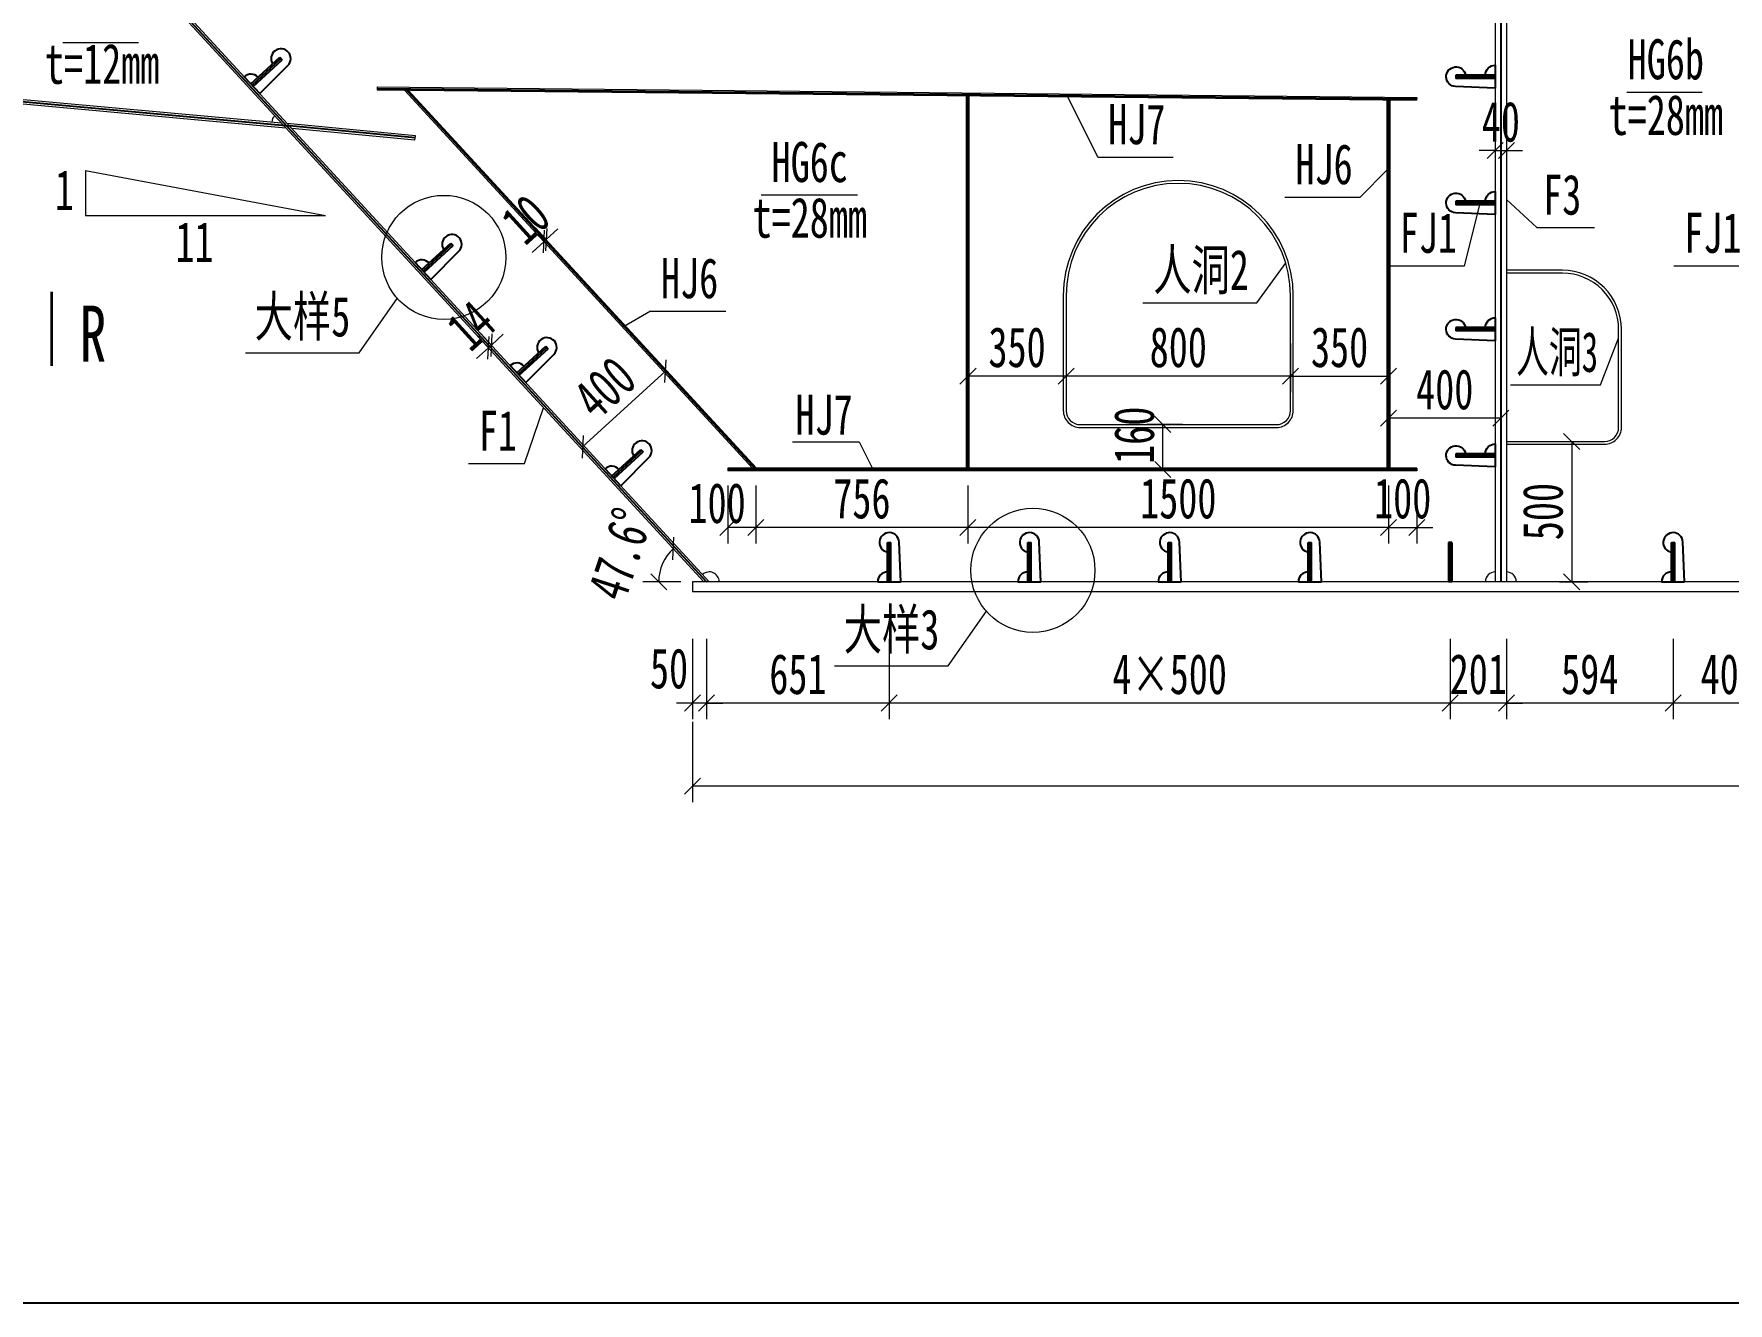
# Model space of a CAD drawing. Header units: millimetres. Extents: x -89049 to 410567, y -307459 to -100425.
# Drawn here: x 172677 to 178717, y -153251 to -148727 of the extents above; entities that cross this region are included whole.
import ezdxf
from ezdxf.enums import TextEntityAlignment as Align

# ---------------------------------------------------------------- set-up
doc = ezdxf.new("R2010")
doc.units = ezdxf.units.MM
doc.layers.get('Defpoints').update_dxf_attribs({"color": 8})
for name, color, linetype, lineweight in [('文字', 7, 'Continuous', 15), ('粗线', 3, 'Continuous', 35), ('细实线', 4, 'Continuous', 15), ('钢板粗线', 1, 'Continuous', 25), ('钢板细线', 6, 'Continuous', 15)]:
    doc.layers.add(name, color=color, linetype=linetype, lineweight=lineweight)
doc.styles.add('111', font='', dxfattribs={"width": 0.7})
doc.styles.add('BM_Dim', font='', dxfattribs={"width": 0.85})
doc.styles.get('111').set_extended_font_data('仿宋_GB2312')
doc.styles.get('BM_Dim').set_extended_font_data('仿宋_GB2312')
doc.dimstyles.new('200', dxfattribs={"dimscale": 0, "dimtxt": 2.5, "dimasz": 1, "dimexe": 1, "dimexo": 1, "dimgap": 0.6, "dimtad": 1, "dimdec": 0, "dimdsep": 46, "dimtxsty": '111', "dimblk": 'OBLIQUE', "dimcen": 0, "dimclrd": 4, "dimclre": 4, "dimclrt": 4, "dimadec": 1, "dimazin": 2, "dimtfac": 1, "dimtdec": 0, "dimtix": 1, "dimtmove": 2, "dimatfit": 3, "dimfxl": 4, "dimfxlon": 1, "dimtolj": 1, "dimlwd": -1, "dimlwe": -1, "dimarcsym": 0})

# ---------------------------------------------------------------- blocks, each defined once
blk = doc.blocks.new('_Oblique')
at = {"color": 0, "linetype": 'ByBlock', "lineweight": -2}
blk.add_line((-0.5, -0.5), (0.5, 0.5), dxfattribs=at)
blk = doc.blocks.new('*D3771')
at = {"layer": 'Defpoints', "color": 0, "transparency": 16777216}
for p in [(178521.1, -150679.9), (178921.5, -150679.9), (178521.1, -151112.2)]:
    blk.add_point(p, dxfattribs=at)
at = {"layer": '细实线', "color": 4, "transparency": 16777216}
for p, q in [((178521.1, -150883.6), (178521.1, -151169.4)), ((178921.5, -150883.6), (178921.5, -151169.4)), ((178921.5, -151112.2), (178521.1, -151112.2))]:
    blk.add_line(p, q, dxfattribs=at)
at = {"layer": '细实线', "color": 4, "transparency": 16777216, "xscale": 57.14285714285715, "yscale": 57.14285714285715, "zscale": 57.14285714285715, "rotation": 180}
blk.add_blockref('_Oblique', (178521.1, -151112.2), dxfattribs=at)
at = {"layer": '细实线', "color": 4, "transparency": 16777216, "xscale": 57.14285714285715, "yscale": 57.14285714285715, "zscale": 57.14285714285715}
blk.add_blockref('_Oblique', (178921.5, -151112.2), dxfattribs=at)
at = {"layer": '细实线', "color": 4, "transparency": 16777216, "insert": (178721.3, -151010), "char_height": 142.86, "attachment_point": 5, "style": '111'}
blk.add_mtext('\\A1;400', dxfattribs=at)
blk = doc.blocks.new('*D3772')
at = {"layer": 'Defpoints', "color": 0, "transparency": 16777216}
for p in [(175025.4, -150715.9), (183736.3, -150715.9), (175025.4, -151408.3)]:
    blk.add_point(p, dxfattribs=at)
at = {"layer": '细实线', "color": 4, "transparency": 16777216}
for p, q in [((175025.4, -151179.8), (175025.4, -151465.5)), ((183736.3, -151179.8), (183736.3, -151465.5)), ((183736.3, -151408.3), (175025.4, -151408.3))]:
    blk.add_line(p, q, dxfattribs=at)
at = {"layer": '细实线', "color": 4, "transparency": 16777216, "xscale": 57.14285714285715, "yscale": 57.14285714285715, "zscale": 57.14285714285715, "rotation": 180}
blk.add_blockref('_Oblique', (175025.4, -151408.3), dxfattribs=at)
at = {"layer": '细实线', "color": 4, "transparency": 16777216, "xscale": 57.14285714285715, "yscale": 57.14285714285715, "zscale": 57.14285714285715}
blk.add_blockref('_Oblique', (183736.3, -151408.3), dxfattribs=at)
at = {"layer": '细实线', "color": 4, "transparency": 16777216, "insert": (179380.9, -151306.1), "char_height": 142.86, "attachment_point": 5, "style": '111'}
blk.add_mtext('\\A1;8711', dxfattribs=at)
blk = doc.blocks.new('*D3773')
at = {"layer": 'Defpoints', "color": 0, "transparency": 16777216}
for p in [(175150.8, -150279.9), (175250.8, -150279.9), (175150.8, -150486.2)]:
    blk.add_point(p, dxfattribs=at)
at = {"layer": '细实线', "color": 4, "transparency": 16777216}
for p, q in [((175150.8, -150337), (175150.8, -150543.3)), ((175250.8, -150337), (175250.8, -150543.3)), ((175250.8, -150486.2), (175150.8, -150486.2))]:
    blk.add_line(p, q, dxfattribs=at)
at = {"layer": '细实线', "color": 4, "transparency": 16777216, "xscale": 57.14285714285715, "yscale": 57.14285714285715, "zscale": 57.14285714285715, "rotation": 180}
blk.add_blockref('_Oblique', (175150.8, -150486.2), dxfattribs=at)
at = {"layer": '细实线', "color": 4, "transparency": 16777216, "xscale": 57.14285714285715, "yscale": 57.14285714285715, "zscale": 57.14285714285715}
blk.add_blockref('_Oblique', (175250.8, -150486.2), dxfattribs=at)
at = {"layer": '细实线', "color": 4, "transparency": 16777216, "insert": (175112.7, -150400.4), "char_height": 142.86, "attachment_point": 5, "style": '111'}
blk.add_mtext('\\A1;100', dxfattribs=at)
blk = doc.blocks.new('*D3775')
at = {"layer": 'Defpoints', "color": 0, "transparency": 16777216}
for p in [(177927, -150679.9), (178521.1, -150679.9), (177927, -151112.2)]:
    blk.add_point(p, dxfattribs=at)
at = {"layer": '细实线', "color": 4, "transparency": 16777216}
for p, q in [((177927, -150883.6), (177927, -151169.4)), ((178521.1, -150883.6), (178521.1, -151169.4)), ((178521.1, -151112.2), (177927, -151112.2))]:
    blk.add_line(p, q, dxfattribs=at)
at = {"layer": '细实线', "color": 4, "transparency": 16777216, "xscale": 57.14285714285715, "yscale": 57.14285714285715, "zscale": 57.14285714285715, "rotation": 180}
blk.add_blockref('_Oblique', (177927, -151112.2), dxfattribs=at)
at = {"layer": '细实线', "color": 4, "transparency": 16777216, "xscale": 57.14285714285715, "yscale": 57.14285714285715, "zscale": 57.14285714285715}
blk.add_blockref('_Oblique', (178521.1, -151112.2), dxfattribs=at)
at = {"layer": '细实线', "color": 4, "transparency": 16777216, "insert": (178224, -151010), "char_height": 142.86, "attachment_point": 5, "style": '111'}
blk.add_mtext('\\A1;594', dxfattribs=at)
blk = doc.blocks.new('14-160加劲 有过焊孔')
at = {"layer": 'Defpoints'}
blk.add_line((38609.4, 31489.3), (38609.4, 31629.3), dxfattribs=at)
at = {"layer": '钢板粗线', "color": 7}
for p, q in [((38603.4, 31489.3), (38603.4, 31629.3)), ((38603.4, 31629.3), (38615.4, 31629.3)), ((38615.4, 31489.3), (38615.4, 31629.3)), ((38650.4, 31489.3), (38644.3, 31630.8)), ((38568.4, 31489.3), (38650.4, 31489.3))]:
    blk.add_line(p, q, dxfattribs=at)
for centre, start, end in [((38609.4, 31629.3), 2.44105, 260.12911), ((38603.4, 31489.3), 90, 180)]:
    blk.add_arc(centre, 35, start, end, dxfattribs=at)
blk = doc.blocks.new('*D3777')
at = {"layer": 'Defpoints', "color": 0, "transparency": 16777216}
for p in [(174308, -149836.3), (174308.5, -149857.6), (174318.8, -149848.2)]:
    blk.add_point(p, dxfattribs=at)
at = {"layer": '细实线', "color": 4, "transparency": 16777216}
for p, q in [((174297.6, -149845.7), (174259.2, -149803.4)), ((174308, -149836.3), (174269.5, -149794)), ((174308, -149836.3), (174350.2, -149797.8)), ((174297.6, -149845.7), (174255.4, -149884.1)), ((174297.6, -149845.7), (174308, -149836.3))]:
    blk.add_line(p, q, dxfattribs=at)
at = {"layer": '细实线', "color": 4, "transparency": 16777216, "xscale": 57.14285714285715, "yscale": 57.14285714285715, "zscale": 57.14285714285715}
for p, rotation in [((174308, -149836.3), 222.3094118037974), ((174297.6, -149845.7), 42.30941180379739)]:
    blk.add_blockref('_Oblique', p, dxfattribs=dict(at, rotation=rotation))
at = {"layer": '细实线', "color": 4, "transparency": 16777216, "insert": (174235, -149766.5), "char_height": 142.86, "attachment_point": 5, "rotation": 42.30941, "style": '111'}
blk.add_mtext('\\A1;14', dxfattribs=at)
blk = doc.blocks.new('*D3778')
at = {"layer": 'Defpoints', "color": 0, "transparency": 16777216}
for p in [(174503.2, -149460.6), (174513.8, -149487.1), (174521.2, -149480.4)]:
    blk.add_point(p, dxfattribs=at)
at = {"layer": '细实线', "color": 4, "transparency": 16777216}
for p, q in [((174495.8, -149467.4), (174457.3, -149425.1)), ((174503.2, -149460.6), (174464.7, -149418.4)), ((174503.2, -149460.6), (174545.4, -149422.2)), ((174495.8, -149467.4), (174453.5, -149505.8)), ((174495.8, -149467.4), (174503.2, -149460.6))]:
    blk.add_line(p, q, dxfattribs=at)
at = {"layer": '细实线', "color": 4, "transparency": 16777216, "xscale": 57.14285714285715, "yscale": 57.14285714285715, "zscale": 57.14285714285715}
for p, rotation in [((174495.8, -149467.4), 42.31909851144874), ((174503.2, -149460.6), 222.3190985114487)]:
    blk.add_blockref('_Oblique', p, dxfattribs=dict(at, rotation=rotation))
at = {"layer": '细实线', "color": 4, "transparency": 16777216, "insert": (174430.6, -149388.4), "char_height": 142.86, "attachment_point": 5, "rotation": 42.3191, "style": '111'}
blk.add_mtext('\\A1;10', dxfattribs=at)
blk = doc.blocks.new('*D3779')
at = {"layer": 'Defpoints', "color": 0, "transparency": 16777216}
for p in [(174928.7, -149929.9), (174969.6, -149974.8), (174673.9, -150244)]:
    blk.add_point(p, dxfattribs=at)
at = {"layer": '细实线', "color": 4, "transparency": 16777216}
for p, q in [((174931.1, -149932.6), (174890.2, -149887.6)), ((174633, -150199.1), (174928.7, -149929.9)), ((174635.5, -150201.8), (174594.6, -150156.9))]:
    blk.add_line(p, q, dxfattribs=at)
at = {"layer": '细实线', "color": 4, "transparency": 16777216, "xscale": 57.14285714285715, "yscale": 57.14285714285715, "zscale": 57.14285714285715}
for p, rotation in [((174928.7, -149929.9), 42.31909851126608), ((174633, -150199.1), 222.319098511266)]:
    blk.add_blockref('_Oblique', p, dxfattribs=dict(at, rotation=rotation))
at = {"layer": '细实线', "color": 4, "transparency": 16777216, "insert": (174712, -149988.9), "char_height": 142.86, "attachment_point": 5, "rotation": 42.3191, "style": '111'}
blk.add_mtext('\\A1;400', dxfattribs=at)
blk = doc.blocks.new('*D3780')
at = {"layer": 'Defpoints', "color": 0, "transparency": 16777216}
for p in [(176007, -150279.9), (177507, -150279.9), (176007, -150486.2)]:
    blk.add_point(p, dxfattribs=at)
at = {"layer": '细实线', "color": 4, "transparency": 16777216}
for p, q in [((176007, -150337), (176007, -150543.3)), ((177507, -150337), (177507, -150543.3)), ((177507, -150486.2), (176007, -150486.2))]:
    blk.add_line(p, q, dxfattribs=at)
at = {"layer": '细实线', "color": 4, "transparency": 16777216, "xscale": 57.14285714285715, "yscale": 57.14285714285715, "zscale": 57.14285714285715, "rotation": 180}
blk.add_blockref('_Oblique', (176007, -150486.2), dxfattribs=at)
at = {"layer": '细实线', "color": 4, "transparency": 16777216, "xscale": 57.14285714285715, "yscale": 57.14285714285715, "zscale": 57.14285714285715}
blk.add_blockref('_Oblique', (177507, -150486.2), dxfattribs=at)
at = {"layer": '细实线', "color": 4, "transparency": 16777216, "insert": (176757, -150383.9), "char_height": 142.86, "attachment_point": 5, "style": '111'}
blk.add_mtext('\\A1;1500', dxfattribs=at)
blk = doc.blocks.new('*D3781')
at = {"layer": 'Defpoints', "color": 0, "transparency": 16777216}
for p in [(177507, -150279.9), (177607, -150279.9), (177607, -150486.2)]:
    blk.add_point(p, dxfattribs=at)
at = {"layer": '细实线', "color": 4, "transparency": 16777216}
for p, q in [((177507, -150337), (177507, -150543.3)), ((177607, -150337), (177607, -150543.3)), ((177507, -150486.2), (177449.9, -150486.2)), ((177507, -150486.2), (177607, -150486.2)), ((177607, -150486.2), (177664.1, -150486.2))]:
    blk.add_line(p, q, dxfattribs=at)
at = {"layer": '细实线', "color": 4, "transparency": 16777216, "xscale": 57.14285714285715, "yscale": 57.14285714285715, "zscale": 57.14285714285715}
blk.add_blockref('_Oblique', (177507, -150486.2), dxfattribs=at)
at = {"layer": '细实线', "color": 4, "transparency": 16777216, "xscale": 57.14285714285715, "yscale": 57.14285714285715, "zscale": 57.14285714285715, "rotation": 180}
blk.add_blockref('_Oblique', (177607, -150486.2), dxfattribs=at)
at = {"layer": '细实线', "color": 4, "transparency": 16777216, "insert": (177557, -150383.9), "char_height": 142.86, "attachment_point": 5, "style": '111'}
blk.add_mtext('\\A1;100', dxfattribs=at)
blk = doc.blocks.new('*D3782')
at = {"layer": 'Defpoints', "color": 0, "transparency": 16777216}
for p in [(177157.1, -149779.2), (177507, -149771.3), (177507, -149946.8)]:
    blk.add_point(p, dxfattribs=at)
at = {"layer": '细实线', "color": 4, "transparency": 16777216}
for p, q in [((177157.1, -149836.4), (177157.1, -150004)), ((177507, -149828.4), (177507, -150004)), ((177157.1, -149946.8), (177507, -149946.8))]:
    blk.add_line(p, q, dxfattribs=at)
at = {"layer": '细实线', "color": 4, "transparency": 16777216, "xscale": 57.14285714285715, "yscale": 57.14285714285715, "zscale": 57.14285714285715, "rotation": 180}
blk.add_blockref('_Oblique', (177157.1, -149946.8), dxfattribs=at)
at = {"layer": '细实线', "color": 4, "transparency": 16777216, "xscale": 57.14285714285715, "yscale": 57.14285714285715, "zscale": 57.14285714285715}
blk.add_blockref('_Oblique', (177507, -149946.8), dxfattribs=at)
at = {"layer": '细实线', "color": 4, "transparency": 16777216, "insert": (177332.1, -149844.6), "char_height": 142.86, "attachment_point": 5, "style": '111'}
blk.add_mtext('\\A1;350', dxfattribs=at)
blk = doc.blocks.new('*D3783')
at = {"layer": 'Defpoints', "color": 0, "transparency": 16777216}
for p in [(176357.1, -149779.4), (177157.1, -149773.1), (176357.1, -149946.8)]:
    blk.add_point(p, dxfattribs=at)
at = {"layer": '细实线', "color": 4, "transparency": 16777216}
for p, q in [((176357.1, -149836.6), (176357.1, -150004)), ((177157.1, -149830.3), (177157.1, -150004)), ((177157.1, -149946.8), (176357.1, -149946.8))]:
    blk.add_line(p, q, dxfattribs=at)
at = {"layer": '细实线', "color": 4, "transparency": 16777216, "xscale": 57.14285714285715, "yscale": 57.14285714285715, "zscale": 57.14285714285715, "rotation": 180}
blk.add_blockref('_Oblique', (176357.1, -149946.8), dxfattribs=at)
at = {"layer": '细实线', "color": 4, "transparency": 16777216, "xscale": 57.14285714285715, "yscale": 57.14285714285715, "zscale": 57.14285714285715}
blk.add_blockref('_Oblique', (177157.1, -149946.8), dxfattribs=at)
at = {"layer": '细实线', "color": 4, "transparency": 16777216, "insert": (176757.1, -149844.6), "char_height": 142.86, "attachment_point": 5, "style": '111'}
blk.add_mtext('\\A1;800', dxfattribs=at)
blk = doc.blocks.new('*D3824')
at = {"layer": 'Defpoints', "color": 0, "transparency": 16777216}
for p in [(175025.4, -150679.9), (175075.4, -150679.9), (175025.4, -151112.2)]:
    blk.add_point(p, dxfattribs=at)
at = {"layer": '细实线', "color": 4, "transparency": 16777216}
for p, q in [((175025.4, -150883.6), (175025.4, -151169.4)), ((175075.4, -150883.6), (175075.4, -151169.4)), ((175025.4, -151112.2), (174968.3, -151112.2)), ((175075.4, -151112.2), (175025.4, -151112.2)), ((175075.4, -151112.2), (175132.6, -151112.2))]:
    blk.add_line(p, q, dxfattribs=at)
at = {"layer": '细实线', "color": 4, "transparency": 16777216, "xscale": 57.14285714285715, "yscale": 57.14285714285715, "zscale": 57.14285714285715}
blk.add_blockref('_Oblique', (175025.4, -151112.2), dxfattribs=at)
at = {"layer": '细实线', "color": 4, "transparency": 16777216, "xscale": 57.14285714285715, "yscale": 57.14285714285715, "zscale": 57.14285714285715, "rotation": 180}
blk.add_blockref('_Oblique', (175075.4, -151112.2), dxfattribs=at)
at = {"layer": '细实线', "color": 4, "transparency": 16777216, "insert": (174941.4, -150989.8), "char_height": 142.86, "attachment_point": 5, "style": '111'}
blk.add_mtext('\\A1;50', dxfattribs=at)
blk = doc.blocks.new('*D3826')
at = {"layer": 'Defpoints', "color": 0, "transparency": 16777216}
for p in [(176702.4, -150119.9), (176829.3, -150119.9), (176829.3, -150279.9)]:
    blk.add_point(p, dxfattribs=at)
at = {"layer": '细实线', "color": 4, "transparency": 16777216}
for p, q in [((176772.1, -150119.9), (176645.2, -150119.9)), ((176702.4, -150279.9), (176702.4, -150119.9)), ((176772.1, -150279.9), (176645.2, -150279.9))]:
    blk.add_line(p, q, dxfattribs=at)
at = {"layer": '细实线', "color": 4, "transparency": 16777216, "xscale": 57.14285714285715, "yscale": 57.14285714285715, "zscale": 57.14285714285715}
for p, rotation in [((176702.4, -150119.9), 90), ((176702.4, -150279.9), 270)]:
    blk.add_blockref('_Oblique', p, dxfattribs=dict(at, rotation=rotation))
at = {"layer": '细实线', "color": 4, "transparency": 16777216, "insert": (176600.2, -150157.9), "char_height": 142.86, "attachment_point": 5, "rotation": 90, "style": '111'}
blk.add_mtext('\\A1;160', dxfattribs=at)
blk = doc.blocks.new('*D3827')
at = {"layer": 'Defpoints', "color": 0, "transparency": 16777216}
for p in [(173025.2, -148448.1), (174907.2, -150651.9), (175040.4, -150679.9), (175065.9, -150679.9), (182153.8, -150679.9)]:
    blk.add_point(p, dxfattribs=at)
at = {"layer": '细实线', "color": 4, "transparency": 16777216}
blk.add_line((174983.3, -150679.9), (174847.6, -150679.9), dxfattribs=at)
blk.add_arc((175065.9, -150679.9), 161.2, 132.4401, 180, dxfattribs=at)
at = {"layer": '细实线', "color": 4, "transparency": 16777216, "xscale": 57.14285714285715, "yscale": 57.14285714285715, "zscale": 57.14285714285715}
for p, rotation in [((174957.1, -150560.9), 42.44010108692002), ((174904.7, -150679.9), 270)]:
    blk.add_blockref('_Oblique', p, dxfattribs=dict(at, rotation=rotation))
at = {"layer": '细实线', "color": 4, "transparency": 16777216, "insert": (174767.3, -150581.6), "char_height": 142.857, "attachment_point": 5, "rotation": 71.77432, "style": '111'}
blk.add_mtext('\\A1;47.6%%d', dxfattribs=at)
blk = doc.blocks.new('*D3832')
at = {"layer": 'Defpoints', "color": 0, "transparency": 16777216}
for p in [(177507, -149838.5), (177907, -149858.1), (177507, -150097.3)]:
    blk.add_point(p, dxfattribs=at)
at = {"layer": '细实线', "color": 4, "transparency": 16777216}
for p, q in [((177507, -149895.6), (177507, -150154.4)), ((177907, -149915.2), (177907, -150154.4)), ((177907, -150097.3), (177507, -150097.3))]:
    blk.add_line(p, q, dxfattribs=at)
at = {"layer": '细实线', "color": 4, "transparency": 16777216, "xscale": 57.14285714285715, "yscale": 57.14285714285715, "zscale": 57.14285714285715, "rotation": 180}
blk.add_blockref('_Oblique', (177507, -150097.3), dxfattribs=at)
at = {"layer": '细实线', "color": 4, "transparency": 16777216, "xscale": 57.14285714285715, "yscale": 57.14285714285715, "zscale": 57.14285714285715}
blk.add_blockref('_Oblique', (177907, -150097.3), dxfattribs=at)
at = {"layer": '细实线', "color": 4, "transparency": 16777216, "insert": (177707, -149995), "char_height": 142.86, "attachment_point": 5, "style": '111'}
blk.add_mtext('\\A1;400', dxfattribs=at)
blk = doc.blocks.new('*D3833')
at = {"layer": 'Defpoints', "color": 0, "transparency": 16777216}
for p in [(177887, -149088.7), (177927, -149095.6), (177927, -149143.2)]:
    blk.add_point(p, dxfattribs=at)
at = {"layer": '细实线', "color": 4, "transparency": 16777216}
for p, q in [((177887, -149143.2), (177829.9, -149143.2)), ((177887, -149143.2), (177887, -149200.3)), ((177887, -149143.2), (177927, -149143.2)), ((177927, -149143.2), (177927, -149200.3)), ((177927, -149143.2), (177984.1, -149143.2))]:
    blk.add_line(p, q, dxfattribs=at)
at = {"layer": '细实线', "color": 4, "transparency": 16777216, "xscale": 57.14285714285715, "yscale": 57.14285714285715, "zscale": 57.14285714285715}
blk.add_blockref('_Oblique', (177887, -149143.2), dxfattribs=at)
at = {"layer": '细实线', "color": 4, "transparency": 16777216, "xscale": 57.14285714285715, "yscale": 57.14285714285715, "zscale": 57.14285714285715, "rotation": 180}
blk.add_blockref('_Oblique', (177927, -149143.2), dxfattribs=at)
at = {"layer": '细实线', "color": 4, "transparency": 16777216, "insert": (177907, -149040.9), "char_height": 142.86, "attachment_point": 5, "style": '111'}
blk.add_mtext('\\A1;40', dxfattribs=at)
blk = doc.blocks.new('*D3834')
at = {"layer": 'Defpoints', "color": 0, "transparency": 16777216}
for p in [(178059.3, -150179.9), (178059.3, -150679.9), (178159.6, -150679.9)]:
    blk.add_point(p, dxfattribs=at)
at = {"layer": '细实线', "color": 4, "transparency": 16777216}
for p, q in [((178116.5, -150179.9), (178216.8, -150179.9)), ((178159.6, -150179.9), (178159.6, -150679.9)), ((178116.5, -150679.9), (178216.8, -150679.9))]:
    blk.add_line(p, q, dxfattribs=at)
at = {"layer": '细实线', "color": 4, "transparency": 16777216, "xscale": 57.14285714285715, "yscale": 57.14285714285715, "zscale": 57.14285714285715}
for p, rotation in [((178159.6, -150179.9), 90), ((178159.6, -150679.9), 270)]:
    blk.add_blockref('_Oblique', p, dxfattribs=dict(at, rotation=rotation))
at = {"layer": '细实线', "color": 4, "transparency": 16777216, "insert": (178057.4, -150429.9), "char_height": 142.86, "attachment_point": 5, "rotation": 90, "style": '111'}
blk.add_mtext('\\A1;500', dxfattribs=at)
blk = doc.blocks.new('*D3835')
at = {"layer": 'Defpoints', "color": 0, "transparency": 16777216}
for p in [(175250.8, -150279.9), (176007, -150279.9), (175250.8, -150486.2)]:
    blk.add_point(p, dxfattribs=at)
at = {"layer": '细实线', "color": 4, "transparency": 16777216}
for p, q in [((175250.8, -150337), (175250.8, -150543.3)), ((176007, -150337), (176007, -150543.3)), ((176007, -150486.2), (175250.8, -150486.2))]:
    blk.add_line(p, q, dxfattribs=at)
at = {"layer": '细实线', "color": 4, "transparency": 16777216, "xscale": 57.14285714285715, "yscale": 57.14285714285715, "zscale": 57.14285714285715, "rotation": 180}
blk.add_blockref('_Oblique', (175250.8, -150486.2), dxfattribs=at)
at = {"layer": '细实线', "color": 4, "transparency": 16777216, "xscale": 57.14285714285715, "yscale": 57.14285714285715, "zscale": 57.14285714285715}
blk.add_blockref('_Oblique', (176007, -150486.2), dxfattribs=at)
at = {"layer": '细实线', "color": 4, "transparency": 16777216, "insert": (175628.9, -150383.9), "char_height": 142.86, "attachment_point": 5, "style": '111'}
blk.add_mtext('\\A1;756', dxfattribs=at)
blk = doc.blocks.new('*D3836')
at = {"layer": 'Defpoints', "color": 0, "transparency": 16777216}
for p in [(176007.3, -149771.3), (176357.1, -149779.2), (176007.3, -149946.8)]:
    blk.add_point(p, dxfattribs=at)
at = {"layer": '细实线', "color": 4, "transparency": 16777216}
for p, q in [((176007.3, -149828.4), (176007.3, -150004)), ((176357.1, -149836.4), (176357.1, -150004)), ((176357.1, -149946.8), (176007.3, -149946.8))]:
    blk.add_line(p, q, dxfattribs=at)
at = {"layer": '细实线', "color": 4, "transparency": 16777216, "xscale": 57.14285714285715, "yscale": 57.14285714285715, "zscale": 57.14285714285715, "rotation": 180}
blk.add_blockref('_Oblique', (176007.3, -149946.8), dxfattribs=at)
at = {"layer": '细实线', "color": 4, "transparency": 16777216, "xscale": 57.14285714285715, "yscale": 57.14285714285715, "zscale": 57.14285714285715}
blk.add_blockref('_Oblique', (176357.1, -149946.8), dxfattribs=at)
at = {"layer": '细实线', "color": 4, "transparency": 16777216, "insert": (176182.2, -149844.6), "char_height": 142.86, "attachment_point": 5, "style": '111'}
blk.add_mtext('\\A1;350', dxfattribs=at)
blk = doc.blocks.new('12-140加劲 有过焊孔')
at = {"layer": 'Defpoints'}
blk.add_line((0, 0), (0, 140), dxfattribs=at)
at = {"layer": '钢板粗线', "color": 7}
for p, q in [((-6, 0), (-6, 140)), ((-6, 140), (6, 140)), ((6, 0), (6, 140)), ((41, 0), (35, 141.5)), ((-41, 0), (41, 0))]:
    blk.add_line(p, q, dxfattribs=at)
for centre, start, end in [((0, 140), 2.44105, 260.12911), ((-6, 0), 90, 180)]:
    blk.add_arc(centre, 35, start, end, dxfattribs=at)
blk = doc.blocks.new('*D3847')
at = {"layer": 'Defpoints', "color": 0, "transparency": 16777216}
for p in [(175726.4, -150679.9), (177726.4, -150699.6), (175726.4, -151112.2)]:
    blk.add_point(p, dxfattribs=at)
at = {"layer": '细实线', "color": 4, "transparency": 16777216}
for p, q in [((175726.4, -150883.6), (175726.4, -151169.4)), ((177726.4, -150883.6), (177726.4, -151169.4)), ((177726.4, -151112.2), (175726.4, -151112.2))]:
    blk.add_line(p, q, dxfattribs=at)
at = {"layer": '细实线', "color": 4, "transparency": 16777216, "xscale": 57.14285714285715, "yscale": 57.14285714285715, "zscale": 57.14285714285715, "rotation": 180}
blk.add_blockref('_Oblique', (175726.4, -151112.2), dxfattribs=at)
at = {"layer": '细实线', "color": 4, "transparency": 16777216, "xscale": 57.14285714285715, "yscale": 57.14285714285715, "zscale": 57.14285714285715}
blk.add_blockref('_Oblique', (177726.4, -151112.2), dxfattribs=at)
at = {"layer": '细实线', "color": 4, "transparency": 16777216, "insert": (176726.4, -151010), "char_height": 142.857, "attachment_point": 5, "style": '111'}
blk.add_mtext('\\A1;\\f仿宋_GB2312|b0|i0|c134|p49;4×500', dxfattribs=at)
blk = doc.blocks.new('*D3848')
at = {"layer": 'Defpoints', "color": 0, "transparency": 16777216}
for p in [(177726.4, -150699.6), (177927, -150679.9), (177726.4, -151112.2)]:
    blk.add_point(p, dxfattribs=at)
at = {"layer": '细实线', "color": 4, "transparency": 16777216}
for p, q in [((177726.4, -150883.6), (177726.4, -151169.4)), ((177927, -150883.6), (177927, -151169.4)), ((177726.4, -151112.2), (177669.2, -151112.2)), ((177927, -151112.2), (177726.4, -151112.2)), ((177927, -151112.2), (177984.1, -151112.2))]:
    blk.add_line(p, q, dxfattribs=at)
at = {"layer": '细实线', "color": 4, "transparency": 16777216, "xscale": 57.14285714285715, "yscale": 57.14285714285715, "zscale": 57.14285714285715}
blk.add_blockref('_Oblique', (177726.4, -151112.2), dxfattribs=at)
at = {"layer": '细实线', "color": 4, "transparency": 16777216, "xscale": 57.14285714285715, "yscale": 57.14285714285715, "zscale": 57.14285714285715, "rotation": 180}
blk.add_blockref('_Oblique', (177927, -151112.2), dxfattribs=at)
at = {"layer": '细实线', "color": 4, "transparency": 16777216, "insert": (177826.7, -151010), "char_height": 142.86, "attachment_point": 5, "style": '111'}
blk.add_mtext('\\A1;201', dxfattribs=at)
blk = doc.blocks.new('*D3849')
at = {"layer": 'Defpoints', "color": 0, "transparency": 16777216}
for p in [(175075.4, -150679.9), (175726.4, -150687.6), (175075.4, -151112.2)]:
    blk.add_point(p, dxfattribs=at)
at = {"layer": '细实线', "color": 4, "transparency": 16777216}
for p, q in [((175075.4, -150883.6), (175075.4, -151169.4)), ((175726.4, -150883.6), (175726.4, -151169.4)), ((175726.4, -151112.2), (175075.4, -151112.2))]:
    blk.add_line(p, q, dxfattribs=at)
at = {"layer": '细实线', "color": 4, "transparency": 16777216, "xscale": 57.14285714285715, "yscale": 57.14285714285715, "zscale": 57.14285714285715, "rotation": 180}
blk.add_blockref('_Oblique', (175075.4, -151112.2), dxfattribs=at)
at = {"layer": '细实线', "color": 4, "transparency": 16777216, "xscale": 57.14285714285715, "yscale": 57.14285714285715, "zscale": 57.14285714285715}
blk.add_blockref('_Oblique', (175726.4, -151112.2), dxfattribs=at)
at = {"layer": '细实线', "color": 4, "transparency": 16777216, "insert": (175400.9, -151010), "char_height": 142.86, "attachment_point": 5, "style": '111'}
blk.add_mtext('\\A1;651', dxfattribs=at)
blk = doc.blocks.new('12-140加劲 无过焊孔')
at = {"layer": 'Defpoints'}
blk.add_line((38946.6, 32076.7), (38946.6, 32216.7), dxfattribs=at)
at = {"layer": '钢板粗线', "color": 7}
for p, q in [((38940.6, 32076.7), (38940.6, 32216.7)), ((38940.6, 32216.7), (38952.6, 32216.7)), ((38952.6, 32076.7), (38952.6, 32216.7)), ((38940.6, 32076.7), (38952.6, 32076.7))]:
    blk.add_line(p, q, dxfattribs=at)

msp = doc.modelspace()

# ---------------------------------------------------------------- linework, layer by layer
at = {"layer": 'Defpoints'}
for p, q in [((172990.2, -148416.1), (175075.4, -150679.9)), ((170910.2, -148811.3), (173588.4, -149055.2)), ((174000.2, -148922.2), (175250.8, -150279.9)), ((174036.4, -149098.1), (173588.4, -149055.2))]:
    msp.add_line(p, q, dxfattribs=at)
at = {"layer": 'Defpoints', "color": 8}
for p, q in [((177907, -148481.2), (177907, -150679.9)), ((176007, -150279.9), (176007, -148942.2)), ((177507, -150279.9), (177507, -148957.3)), ((177607, -150279.9), (175150.8, -150279.9))]:
    msp.add_line(p, q, dxfattribs=at)
at = {"layer": 'Defpoints'}
msp.add_lwpolyline([(168566.6, -138634.1), (190566.6, -138634.1), (190566.6, -153251.3), (168566.6, -153251.3)], close=True, dxfattribs=at)
at = {"layer": 'Defpoints', "color": 8, "elevation": 0}
msp.add_lwpolyline([(173900.2, -148921.2), (177607, -148958.3)], dxfattribs=at)
at = {"layer": '粗线'}
msp.add_line((172740.8, -149910), (172740.8, -149646.7), dxfattribs=at)
at = {"layer": '细实线'}
for p, q in [((172780.6, -148758.2), (173049.3, -148758.2)), ((176469.8, -149166.3), (176363.6, -148950.9)), ((178355.8, -148934.8), (178624.5, -148934.8)), ((176469.8, -149166.3), (176738.5, -149166.3)), ((172860.7, -149214), (173716.2, -149374)), ((172860.7, -149214), (172860.7, -149374)), ((177405.9, -149308.8), (177502, -149212.2)), ((175270, -149301.1), (175612.8, -149301.1)), ((177137.2, -149308.8), (177405.9, -149308.8)), ((178035.4, -149417.4), (177927, -149317.8)), ((172860.7, -149374), (173716.2, -149374)), ((177777.7, -149553.5), (177832, -149335.9)), ((178035.4, -149417.4), (178241.4, -149417.4)), ((177036.7, -149685.6), (177141.1, -149541.9)), ((177509, -149553.5), (177777.7, -149553.5)), ((178523.5, -149553.5), (178792.3, -149553.5)), ((173836.6, -149864.1), (173972.5, -149670)), ((174875.2, -149715.1), (174781.1, -149770)), ((174875.2, -149715.1), (175143.9, -149715.1)), ((176630.7, -149685.6), (177036.7, -149685.6)), ((173431.1, -149864.1), (173836.6, -149864.1)), ((178262.8, -149978.1), (178327, -149811.9)), ((177941.7, -149978.1), (178262.8, -149978.1)), ((174425.7, -150258.8), (174494.1, -150060.6)), ((175381.8, -150180.8), (175619.7, -150180.8)), ((175619.7, -150180.8), (175667.7, -150278.4)), ((174226.2, -150258.8), (174425.7, -150258.8)), ((175936.9, -150979.5), (176072.7, -150785.4)), ((175531.4, -150979.5), (175936.9, -150979.5))]:
    msp.add_line(p, q, dxfattribs=at)
for centre in [(174138.5, -149523.8), (176238.7, -150639.3)]:
    msp.add_circle(centre, 221.2, dxfattribs=at)
at = {"layer": '钢板细线'}
for p, q in [((172995.4, -148432.1), (175065.9, -150679.9)), ((173014.7, -148432.3), (175084.9, -150679.9)), ((170922.2, -148804.3), (173559.5, -149044.5)), ((170922.2, -148820.4), (173575.7, -149062.1)), ((173900.3, -148916.2), (173900.2, -148926.2)), ((173998, -148927.2), (175239.4, -150274.9)), ((174011.7, -148927.3), (175253, -150274.9)), ((176002, -150274.9), (176002, -148947.2)), ((176012, -150274.9), (176012, -148947.3)), ((177607, -148953.3), (177606.9, -148963.3)), ((177502, -150274.9), (177502, -148962.3)), ((177512, -150274.9), (177512, -148962.4)), ((175150.8, -150274.9), (175150.8, -150284.9)), ((177607, -150274.9), (175150.8, -150274.9)), ((177607, -150284.9), (175150.8, -150284.9)), ((177607, -150274.9), (177607, -150284.9)), ((183736.3, -150679.9), (175025.4, -150679.9)), ((175025.4, -150679.9), (175025.4, -150715.9)), ((183736.3, -150715.9), (175025.4, -150715.9))]:
    msp.add_line(p, q, dxfattribs=at)
at = {"layer": '钢板细线', "color": 3}
for p, q in [((177887, -148481.1), (177887, -150679.9)), ((177927, -148481.5), (177927, -150679.9))]:
    msp.add_line(p, q, dxfattribs=at)
at = {"layer": '钢板细线', "color": 7}
for p, q in [((174037.1, -149090.1), (173580.3, -149046.4)), ((174035.6, -149106.1), (173596.5, -149064)), ((174035.6, -149106.1), (174037.1, -149090.1))]:
    msp.add_line(p, q, dxfattribs=at)
at = {"layer": '钢板细线', "elevation": 0}
for points in [[(173900.2, -148926.2), (177606.9, -148963.3)], [(173900.3, -148916.2), (177607, -148953.3)]]:
    msp.add_lwpolyline(points, dxfattribs=at)
for points in [[(176407.1, -150129.9), (177107.1, -150129.9, 0.414214), (177167.1, -150069.9), (177167.1, -149659.9, 1), (176347.1, -149659.9), (176347.1, -150069.9, 0.414214)], [(176407.1, -150119.9), (177107.1, -150119.9, 0.414214), (177157.1, -150069.9), (177157.1, -149659.9, 1), (176357.1, -149659.9), (176357.1, -150069.9, 0.414214)]]:
    msp.add_lwpolyline(points, format="xyb", close=True, dxfattribs=at)
for points in [[(177927, -150189.9), (178277, -150189.9, 0.414214), (178337, -150129.9), (178337, -149779.9, 0.414214), (178127, -149569.9), (177927, -149569.9)], [(177927, -150179.9), (178277, -150179.9, 0.414214), (178327, -150129.9), (178327, -149779.9, 0.414214), (178127, -149579.9), (177927, -149579.9)]]:
    msp.add_lwpolyline(points, format="xyb", dxfattribs=at)
at = {"layer": '钢板细线'}
for centre, start, end in [((173559.5, -149044.5), 132.64892, 174.83592), ((175084.9, -150679.9), 0, 132.58631), ((177887, -150679.9), 90, 180), ((177927, -150679.9), 0, 90)]:
    msp.add_arc(centre, 35, start, end, dxfattribs=at)

# ---------------------------------------------------------------- block references
for name, p, rotation in [('14-160加劲 有过焊孔', (124135.6, -141846.1), 312.6489191297555), ('14-160加劲 有过焊孔', (124745.3, -142508.1), 312.648919129774), ('14-160加劲 有过焊孔', (125084.1, -142875.8), 312.6489191297598), ('14-160加劲 有过焊孔', (125422.8, -143243.6), 312.6489191297598), ('12-140加劲 有过焊孔', (175726.4, -150679.9), 359.9999999999936), ('12-140加劲 有过焊孔', (176226.4, -150679.9), 359.9999999999936), ('12-140加劲 有过焊孔', (176726.4, -150679.9), 359.9999999999936), ('12-140加劲 有过焊孔', (177226.4, -150679.9), 359.9999999999936), ('12-140加劲 有过焊孔', (178521.1, -150679.9), 359.9999999999935), ('12-140加劲 无过焊孔', (216672.9, -118463.1), 180.0000000000013)]:
    msp.add_blockref(name, p, dxfattribs=dict(at, rotation=rotation))
at = {"layer": '钢板细线', "xscale": -1}
for p, rotation in [((209376.3, -110270.5), 90.00000000000384), ((209376.3, -110720.5), 90.00000000000384), ((209376.3, -111170.5), 90.00000000000384), ((209376.3, -111620.5), 90.00000000000388)]:
    msp.add_blockref('14-160加劲 有过焊孔', p, dxfattribs=dict(at, rotation=rotation))

# ---------------------------------------------------------------- texts
at = {"layer": '文字', "style": 'BM_Dim'}
for s, height, width, p in [('t=12mm', 142.86, 0.7, (172920.1, -148948)), ('HG6b', 142.86, 0.7, (178495.3, -148931.8)), ('t=28mm', 142.86, 0.7, (178495.3, -149130.2)), ('HJ7', 142.86, 0.7, (176609.3, -149163.2)), ('HG6c', 142.86, 0.7, (175443, -149298)), ('HJ6', 142.86, 0.7, (177276.7, -149305.7)), ('1', 142.9, 0.7, (172785.7, -149398)), ('F3', 142.86, 0.7, (178125.8, -149414.3)), ('t=28mm', 142.86, 0.7, (175443, -149496.4)), ('FJ1', 142.86, 0.7, (177648.5, -149550.4)), ('FJ1', 142.86, 0.7, (178663, -149550.4)), ('11', 142.86, 0.7, (173249.3, -149583.2)), ('人洞2', 142.86, 0.7, (176838.3, -149682.5)), ('HJ6', 142.86, 0.7, (175014.7, -149712)), ('大样5', 142.86, 0.7, (173634.4, -149848.5)), ('人洞3', 142.86, 0.6, (178107.5, -149975)), ('HJ7', 142.86, 0.7, (175494.3, -150198.5)), ('F1', 142.86, 0.7, (174331.1, -150255.7)), ('大样3', 142.86, 0.7, (175734.7, -150964))]:
    msp.add_text(s, height=height, dxfattribs=dict(at, width=width)).set_placement(p, align=Align.BOTTOM_CENTER)
at = {"layer": '文字', "style": 'BM_Dim', "width": 0.7}
msp.add_text('R', height=200, dxfattribs=at).set_placement((172887.5, -149895.7), align=Align.CENTER)

# ---------------------------------------------------------------- dimensions: what is measured, and where the dimension line sits
at = {"layer": '细实线'}
dim = msp.add_angular_dim_2l(base=(174907.2, -150651.9), line1=((173025.2, -148448.1), (175065.9, -150679.9)), line2=((182153.8, -150679.9), (175040.4, -150679.9)), dimstyle='200', override={"dimscale": 57.142857, "dimblk": 'Oblique'}, dxfattribs=at)
dim.commit()
dim.dimension.update_dxf_attribs({"geometry": '*D3827', "text_midpoint": (174767.3, -150581.6), "dimtype": 162})
for base, p1, p2, override, picture, middle in [((177927, -149143.2), (177887, -149088.7), (177927, -149095.6), {"dimscale": 57.142857, "dimblk": 'Oblique'}, '*D3833', (177907, -149040.9)), ((176007.3, -149946.8), (176357.1, -149779.2), (176007.3, -149771.3), {"dimscale": 57.142857, "dimblk": 'Oblique'}, '*D3836', (176182.2, -149844.6)), ((176357.1, -149946.8), (177157.1, -149773.1), (176357.1, -149779.4), {"dimscale": 57.142857, "dimblk": 'Oblique'}, '*D3783', (176757.1, -149844.6)), ((175250.8, -150486.2), (176007, -150279.9), (175250.8, -150279.9), {"dimscale": 57.142857, "dimblk": 'Oblique'}, '*D3835', (175628.9, -150383.9)), ((176007, -150486.2), (177507, -150279.9), (176007, -150279.9), {"dimscale": 57.142857, "dimblk": 'Oblique'}, '*D3780', (176757, -150383.9)), ((177607, -150486.2), (177507, -150279.9), (177607, -150279.9), {"dimscale": 57.142857, "dimblk": 'Oblique'}, '*D3781', (177557, -150383.9)), ((175075.4, -151112.2), (175726.4, -150687.6), (175075.4, -150679.9), {"dimscale": 57.142857, "dimtxsty": '111', "dimblk": 'Oblique'}, '*D3849', (175400.9, -151010)), ((177726.4, -151112.2), (177927, -150679.9), (177726.4, -150699.6), {"dimscale": 57.142857, "dimtxsty": '111', "dimblk": 'Oblique'}, '*D3848', (177826.7, -151010)), ((177927, -151112.2), (178521.1, -150679.9), (177927, -150679.9), {"dimscale": 57.142857, "dimblk": 'Oblique'}, '*D3775', (178224, -151010)), ((178521.1, -151112.2), (178921.5, -150679.9), (178521.1, -150679.9), {"dimscale": 57.142857, "dimtxsty": '111', "dimblk": 'Oblique'}, '*D3771', (178721.3, -151010)), ((175025.4, -151408.3), (183736.3, -150715.9), (175025.4, -150715.9), {"dimscale": 57.142857, "dimtxsty": '111', "dimblk": 'Oblique'}, '*D3772', (179380.9, -151306.1))]:
    dim = msp.add_linear_dim(base=base, p1=p1, p2=p2, dimstyle='200', override=override, dxfattribs=at)
    dim.commit()
    dim.dimension.update_dxf_attribs({"geometry": picture, "text_midpoint": middle})
for p1, p2, distance, picture, middle in [((174513.8, -149487.1), (174521.2, -149480.4), 26.7, '*D3778', (174430.6, -149388.4)), ((174308.5, -149857.6), (174318.8, -149848.2), 16.1, '*D3777', (174235, -149766.5)), ((174673.9, -150244), (174969.6, -149974.8), 60.7, '*D3779', (174712, -149988.9))]:
    dim = msp.add_aligned_dim(p1=p1, p2=p2, distance=distance, dimstyle='200', override={"dimscale": 57.142857, "dimblk": 'Oblique'}, dxfattribs=at)
    dim.commit()
    dim.dimension.update_dxf_attribs({"geometry": picture, "text_midpoint": middle})
for base, p1, p2, angle, picture, middle in [((177507, -149946.8), (177157.1, -149779.2), (177507, -149771.3), 180, '*D3782', (177332.1, -149844.6)), ((177507, -150097.3), (177907, -149858.1), (177507, -149838.5), 180, '*D3832', (177707, -149995)), ((178159.6, -150679.9), (178059.3, -150179.9), (178059.3, -150679.9), 90, '*D3834', (178057.4, -150429.9))]:
    dim = msp.add_linear_dim(base=base, p1=p1, p2=p2, angle=angle, dimstyle='200', override={"dimscale": 57.142857, "dimblk": 'Oblique'}, dxfattribs=at)
    dim.commit()
    dim.dimension.update_dxf_attribs({"geometry": picture, "text_midpoint": middle})
dim = msp.add_linear_dim(base=(176702.4, -150119.9), p1=(176829.3, -150279.9), p2=(176829.3, -150119.9), angle=90, dimstyle='200', override={"dimscale": 57.142857, "dimblk": 'Oblique'}, dxfattribs=at)
dim.commit()
dim.dimension.update_dxf_attribs({"geometry": '*D3826', "text_midpoint": (176600.2, -150157.9), "dimtype": 160})
for base, p1, p2, picture, middle in [((175150.8, -150486.2), (175250.8, -150279.9), (175150.8, -150279.9), '*D3773', (175112.7, -150400.4)), ((175025.4, -151112.2), (175075.4, -150679.9), (175025.4, -150679.9), '*D3824', (174941.4, -150989.8))]:
    dim = msp.add_linear_dim(base=base, p1=p1, p2=p2, dimstyle='200', override={"dimscale": 57.142857, "dimblk": 'Oblique'}, dxfattribs=at)
    dim.commit()
    dim.dimension.update_dxf_attribs({"geometry": picture, "text_midpoint": middle, "dimtype": 160})
dim = msp.add_linear_dim(base=(175726.4, -151112.2), p1=(177726.4, -150699.6), p2=(175726.4, -150679.9), text='\\f仿宋_GB2312|b0|i0|c134|p49;4×500', dimstyle='200', override={"dimscale": 57.142857, "dimtxsty": '111', "dimblk": 'Oblique'}, dxfattribs=at)
dim.commit()
dim.dimension.update_dxf_attribs({"geometry": '*D3847', "text_midpoint": (176726.4, -151010)})

doc.saveas('drawing.dxf')
